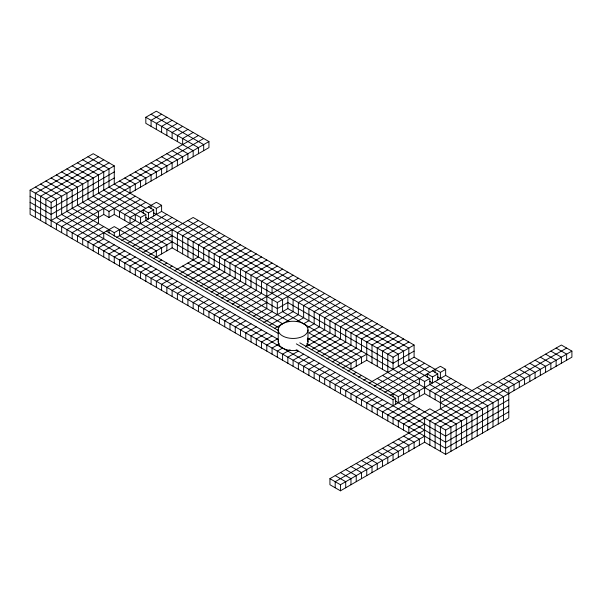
<?xml version="1.0" encoding="UTF-8"?>
<svg xmlns="http://www.w3.org/2000/svg" width="602" height="602" viewBox="0 0 602 602"><rect width="100%" height="100%" fill="white"/><g stroke="black" fill="none" stroke-linecap="round" stroke-linejoin="round"><path stroke-width="0.9" d="M193.167 156.746L193.167 150.673L145.827 123.342L145.827 117.262L156.347 111.189L208.947 141.56L208.947 147.633L66.92 229.633L66.92 235.706M419.353 445.254L419.353 439.182L30.1 214.447L30.1 190.149L93.22 153.706L114.26 165.859L114.26 184.077L156.347 208.375L161.607 205.335L161.607 211.407L116.517 237.444M161.607 114.23L151.087 120.302L151.087 126.375M98.48 156.746L35.36 193.189L35.36 217.488M166.867 117.262L156.347 123.342L156.347 129.415M103.74 159.778L40.62 196.222L40.62 220.52M172.127 120.302L161.607 126.375L161.607 132.448M109 162.818L45.88 199.262L45.88 223.56M177.387 123.342L166.867 129.415L166.867 135.488M30.1 190.149L51.14 202.302L114.26 165.859M182.647 126.375L172.127 132.448L172.127 138.52M114.26 171.931L51.14 208.375L30.1 196.222M187.907 129.415L177.387 135.488L177.387 141.56M114.26 178.004L51.14 214.447L30.1 202.302M193.167 132.448L182.647 138.52L182.647 144.6M51.14 220.52L198.427 135.488M203.687 138.52L56.4 223.56L56.4 229.633M208.947 141.56L61.66 226.593L61.66 232.665M166.867 250.891L166.867 244.818L114.26 214.447L109 217.488L103.74 214.447L72.18 232.665L72.18 238.746M66.92 168.891L87.96 181.044L87.96 199.262L109 211.407L135.307 196.222M140.567 199.262L119.52 211.407L119.52 217.488M103.74 226.593L82.7 238.746L82.7 244.818M145.827 202.302L124.787 214.447L124.787 220.52M51.14 178.004L72.18 190.149L72.18 208.375L114.26 232.665L135.307 220.52L135.307 214.447M77.44 162.818L98.48 174.964L98.48 193.189L140.567 217.488L145.827 214.447L145.827 220.52L282.586 299.48L282.586 311.633L361.493 357.182L361.493 363.254M143.193 213.364L143.193 209.895L148.453 212.927L153.713 209.895L153.713 215.967M109 241.778L98.48 247.851L98.48 253.931M114.26 244.818L103.74 250.891L103.74 256.964M121.777 240.476L166.867 214.447M119.52 247.851L109 253.924L109 260.004M127.037 243.517L172.127 217.488M124.787 250.891L114.26 256.964L114.26 263.036M132.297 246.549L177.387 220.52M130.047 253.924L119.52 260.004L119.52 266.076M137.557 249.589L193.167 217.48L414.093 345.036L414.093 357.182L369.003 383.218M135.307 256.964L124.787 263.036L124.787 269.109M142.817 252.629L172.127 235.706M198.427 220.52L177.387 232.665L177.387 250.891M140.567 260.004L130.047 266.076L130.047 272.149M148.077 255.662L172.127 241.778M203.687 223.56L182.647 235.706L182.647 253.931M145.827 263.036L135.307 269.109L135.307 275.189M153.337 258.702L172.127 247.851L277.326 308.593L287.846 302.52L393.053 363.254L414.093 351.109M208.947 226.593L187.907 238.746L187.907 256.964M151.087 266.076L140.567 272.149L140.567 278.222M158.597 261.735L161.607 260.004M214.207 229.633L193.167 241.778L193.167 260.004M156.347 269.109L145.827 275.189L145.827 281.262M163.857 264.775L166.867 263.036M219.467 232.665L198.427 244.818L198.427 256.964L174.377 270.847M161.607 272.149L151.087 278.222L151.087 284.294M169.117 267.807L172.127 266.076M224.727 235.706L203.687 247.851L203.687 260.004L179.637 273.887M166.867 275.189L156.347 281.262L156.347 287.335M229.987 238.746L208.947 250.891L208.947 263.036L184.897 276.92M172.127 278.222L161.607 284.294L161.607 290.367M235.247 241.778L214.207 253.924L214.207 266.076L190.157 279.96M177.387 281.262L166.867 287.335L166.867 293.407M240.507 244.818L219.467 256.964L219.467 269.109L195.417 282.993M182.647 284.294L172.127 290.367L172.127 296.447M245.767 247.851L224.727 260.004L224.727 272.149L200.684 286.033M187.907 287.335L177.387 293.407L177.387 299.48M251.026 250.891L229.987 263.036L229.987 275.189L205.944 289.065M193.167 290.367L182.647 296.447L182.647 302.52M256.286 253.924L235.247 266.076L235.247 278.222L211.204 292.105M198.427 293.407L187.907 299.48L187.907 305.553M261.546 256.964L240.507 269.109L240.507 281.262L216.464 295.146M203.687 296.447L193.167 302.52L193.167 308.593M266.806 260.004L245.767 272.149L245.767 284.294L221.724 298.178M208.947 299.48L198.427 305.553L198.427 311.633M272.066 263.036L251.026 275.189L251.026 287.335L226.984 301.218M214.207 302.52L203.687 308.593L203.687 314.665M277.326 266.076L256.286 278.222L256.286 290.367L232.244 304.251M219.467 305.553L208.947 311.633L208.947 317.705M282.586 269.109L261.546 281.262L261.546 293.407L237.504 307.291M224.727 308.593L214.207 314.665L214.207 320.738M287.846 272.149L266.806 284.294L266.806 308.593L253.284 316.404M229.987 311.633L219.467 317.705L219.467 323.778M293.106 275.189L272.066 287.335L272.066 293.407M235.247 314.665L224.727 320.738L224.727 326.811M242.764 310.331L298.366 278.222M240.507 317.705L229.987 323.778L229.987 329.851M248.024 313.364L266.806 302.52M303.634 281.262L272.066 299.48L272.066 311.633L258.544 319.436M245.767 320.738L235.247 326.811L235.247 332.891M72.18 165.859L93.22 178.004L93.22 196.222L277.326 302.52L308.894 284.294M251.026 323.778L240.507 329.851L240.507 335.924M314.154 287.335L293.106 299.48L293.106 311.633L269.064 325.509M256.286 326.811L245.767 332.891L245.767 338.964M263.804 322.476L287.846 308.593L471.953 414.883L471.953 439.182M319.414 290.367L298.366 302.52L298.366 314.665L274.324 328.549M261.546 329.851L251.026 335.924L251.026 341.996M324.674 293.407L303.634 305.553L303.634 317.705L296.869 321.611M266.806 332.891L256.286 338.964L256.286 345.036M329.934 296.447L308.894 308.593L308.894 320.738L303.634 323.778M272.066 335.924L261.546 341.996L261.546 348.076M335.194 299.48L314.154 311.633L314.154 323.778L307.389 327.684M277.326 338.964L266.806 345.036L266.806 351.109M340.454 302.52L319.414 314.665L319.414 326.811L308.894 332.891L356.233 360.222L356.233 366.294M279.584 343.734L272.066 348.069L272.066 354.149M345.714 305.553L324.674 317.705L324.674 329.851L307.389 339.829M282.586 348.069L277.326 351.109L277.326 357.182M350.974 308.593L329.934 320.738L329.934 332.891L305.884 346.775M290.104 349.807L282.586 354.149L282.586 360.222M356.233 311.633L335.194 323.778L335.194 335.924L311.144 349.807M298.366 351.109L287.846 357.182L287.846 363.254M361.493 314.665L340.454 326.811L340.454 338.964L316.404 352.847M303.634 354.149L293.106 360.222L293.106 366.294M366.753 317.705L345.714 329.851L345.714 341.996L321.664 355.88M308.894 357.182L298.366 363.254L298.366 369.335M372.013 320.738L350.974 332.891L350.974 345.036L326.924 358.92M314.154 360.222L303.634 366.294L303.634 372.367M377.273 323.778L356.233 335.924L356.233 348.069L332.184 361.952M319.414 363.254L308.894 369.335L308.894 375.407M382.533 326.811L361.493 338.964L361.493 351.109L337.444 364.993M324.674 366.294L314.154 372.367L314.154 378.44M387.793 329.851L366.753 341.996L366.753 360.222L419.353 390.593L419.353 396.665M329.934 369.335L319.414 375.407L319.414 381.48M393.053 332.891L372.013 345.036L372.013 363.254M335.194 372.367L324.674 378.44L324.674 384.512M342.704 368.033L366.753 354.149M398.313 335.924L377.273 348.069L377.273 366.294M340.454 375.407L329.934 381.48L329.934 387.553M347.964 371.065L366.753 360.222M403.573 338.964L382.533 351.109L382.533 369.335M345.714 378.44L335.194 384.512L335.194 390.593M353.223 374.105L356.233 372.367M408.833 341.996L387.793 354.149L387.793 372.367M350.974 381.48L340.454 387.553L340.454 393.625M358.483 377.138L361.493 375.407M151.087 217.488L393.053 357.182L414.093 345.036M356.233 384.512L345.714 390.593L345.714 396.665M363.743 380.178L366.753 378.44M361.493 387.553L350.974 393.625L350.974 399.698M366.753 390.593L356.233 396.665L356.233 402.738M374.263 386.251L419.353 360.222M372.013 393.625L361.493 399.698L361.493 405.778M379.531 389.291L424.613 363.254M377.273 396.665L366.753 402.738L366.753 408.811M384.791 392.323L429.873 366.294M382.533 399.698L372.013 405.778L372.013 411.851M390.051 395.363L440.393 366.294L445.653 369.335L445.653 375.407L382.533 411.851L382.533 417.923M387.793 402.738L377.273 408.811L377.273 414.883M296.342 343.87L393.053 399.698L395.687 398.185L395.687 404.258M306.636 343.734L398.313 396.665L419.353 384.512L419.353 378.44M153.337 212.709L398.313 354.149L398.313 366.294L424.613 381.48L429.873 378.44L429.873 384.512L477.213 411.851L477.213 436.141M427.247 377.356L427.247 373.887L432.507 376.927L437.767 373.887L437.767 379.96M414.093 357.182L440.393 372.367L445.653 369.335M466.693 442.222L466.693 417.923L424.613 393.625L387.793 414.883L387.793 420.956M450.913 378.44L429.873 390.593L429.873 396.665M414.093 405.778L393.053 417.923L393.053 423.996M456.173 381.48L435.133 393.625L435.133 399.698M419.353 408.811L398.313 420.956L398.313 427.036M461.433 384.512L440.393 396.665L440.393 408.811L461.433 420.956L461.433 445.254M440.393 402.738L466.693 387.553M498.26 381.48L508.78 387.553L508.78 417.923L445.653 454.367L424.613 442.222L340.454 490.811L329.934 484.738L329.934 478.658L424.613 423.996M424.613 430.069L335.194 481.698L335.194 487.771M566.64 348.069L435.133 423.996L435.133 448.294M329.934 478.658L340.454 484.738L424.613 436.141M395.311 401L445.653 430.069L571.9 357.182L571.9 351.109L440.393 427.036L440.393 451.327M508.78 399.698L445.653 436.141L296.116 349.807M508.78 405.778L445.653 442.214L56.4 217.488L56.4 199.262L35.36 187.117M508.78 411.851L445.653 448.294L30.1 208.375M571.9 351.109L561.38 345.036L429.873 420.956L429.873 445.254M151.087 114.23L203.687 144.6L203.687 150.673M556.12 348.069L566.64 354.149L566.64 360.222M145.827 117.262L198.427 147.633L198.427 153.706M550.86 351.109L561.38 357.182L561.38 363.254M545.6 354.149L556.12 360.222L556.12 366.294M177.387 147.633L187.907 153.706L187.907 159.778M540.34 357.182L550.86 363.254L550.86 369.335M172.127 150.673L182.647 156.746L182.647 162.818M535.08 360.222L545.6 366.294L545.6 372.367M166.867 153.706L177.387 159.778L177.387 165.859M529.82 363.254L540.34 369.335L540.34 375.407M161.607 156.746L172.127 162.818L172.127 168.891M524.56 366.294L535.08 372.367L535.08 378.44M156.347 159.778L166.867 165.859L166.867 171.931M519.3 369.335L529.82 375.407L529.82 381.48M151.087 162.818L161.607 168.891L161.607 174.964M514.04 372.367L524.56 378.44L524.56 384.512M145.827 165.859L156.347 171.931L156.347 178.004M508.78 375.407L519.3 381.48L519.3 387.553M140.567 168.891L151.087 174.964L151.087 181.044M503.52 378.44L514.04 384.512L514.04 390.593M135.307 171.931L145.827 178.004L145.827 184.077M130.047 174.964L140.567 181.044L140.567 187.117M508.78 393.625L487.74 381.48L408.833 427.036L408.833 433.109M87.96 156.746L109 168.891L109 187.117L145.827 208.375M124.787 178.004L135.307 184.077L135.307 190.149M482.48 384.512L503.52 396.665L503.52 420.956M82.7 159.778L103.74 171.931L103.74 190.149L145.827 214.447M119.52 181.044L130.047 187.117L130.047 193.189M161.607 205.335L156.347 202.302L130.047 217.488L130.047 223.56M187.907 220.52L408.833 348.069L408.833 360.222L429.873 372.367M477.213 387.553L498.26 399.698L498.26 423.996M161.607 211.407L403.573 351.109L403.573 363.254L429.873 378.44M445.653 375.407L493 402.738L493 427.036M148.453 206.855L153.713 209.895M432.507 370.847L437.767 373.887M437.391 376.709L487.74 405.771L487.74 430.069M435.133 381.48L482.48 408.811L482.48 433.109M145.451 217.269L148.453 219L148.453 212.927M429.497 381.262L432.507 383L432.507 376.927M61.66 171.931L82.7 184.077L82.7 202.302L98.48 211.407L98.48 223.56L77.44 235.706L77.44 241.778M56.4 174.964L77.44 187.117L77.44 205.335L98.48 217.488M45.88 181.044L66.92 193.189L66.92 211.407L278.47 333.546M124.787 226.593L161.607 247.851L161.607 253.931M187.907 263.036L289.351 321.611M382.533 375.407L414.093 393.625L414.093 399.698M40.62 184.077L61.66 196.222L61.66 214.447L278.47 339.618M182.647 266.076L282.586 323.778M307.389 338.091L350.974 363.254L350.974 369.335M377.273 378.44L408.833 396.665L408.833 402.738M278.831 327.684L119.52 235.706L119.52 229.633M106.373 231.153L278.658 330.618M299.788 342.816L395.687 398.185M403.573 436.141L414.093 442.222L414.093 448.294M398.313 439.182L408.833 445.254L408.833 451.327M393.053 442.222L403.573 448.294L403.573 454.367M387.793 445.254L398.313 451.327L398.313 457.4M382.533 448.294L393.053 454.367L393.053 460.44M377.273 451.327L387.793 457.4L387.793 463.48M372.013 454.367L382.533 460.44L382.533 466.512M366.753 457.4L377.273 463.48L377.273 469.552M361.493 460.44L372.013 466.512L372.013 472.585M356.233 463.48L366.753 469.552L366.753 475.625M350.974 466.512L361.493 472.585L361.493 478.658M345.714 469.552L356.233 475.625L356.233 481.698M340.454 472.585L350.974 478.658L350.974 484.738M335.194 475.625L345.714 481.698L345.714 487.771M456.173 448.294L456.173 423.996L429.873 408.811L403.573 423.996L403.573 430.069M450.913 451.327L450.913 427.036L403.573 399.698L403.573 393.625M445.653 430.069L445.653 454.367M440.393 372.367L440.393 378.44M435.133 369.335L435.133 372.804M424.613 381.48L424.613 393.625M424.613 417.923L424.613 442.222M398.313 396.665L398.313 402.738M393.053 357.182L393.053 369.335M393.053 393.625L393.053 397.094M393.053 399.698L393.053 405.778M340.454 484.738L340.454 490.811M307.991 329.851A14.877 8.586 0 0 1 285.672 337.293A14.877 8.586 0 0 1 285.672 322.409A14.877 8.586 0 0 1 307.991 329.851L307.991 341.996M287.846 296.447L287.846 308.593M278.229 329.851L278.229 341.996M277.326 302.52L277.326 314.665M172.127 229.633L172.127 247.851M156.347 208.375L156.347 214.447M156.347 256.964L156.347 250.891L114.26 226.593L87.96 241.778L87.96 247.851M151.087 205.335L151.087 208.804M140.567 217.488L140.567 223.56M114.26 208.375L114.26 214.447M114.26 232.665L114.26 236.142M109 211.407L109 217.488M109 229.633L109 233.102M103.74 208.375L103.74 214.447M103.74 232.665L103.74 238.746L93.22 244.818L93.22 250.891M51.14 202.302L51.14 226.593M307.283 339.393A14.877 8.586 0 0 1 305.372 346.865M297.621 350.183A14.877 8.586 0 0 1 278.545 340.235"/></g></svg>
